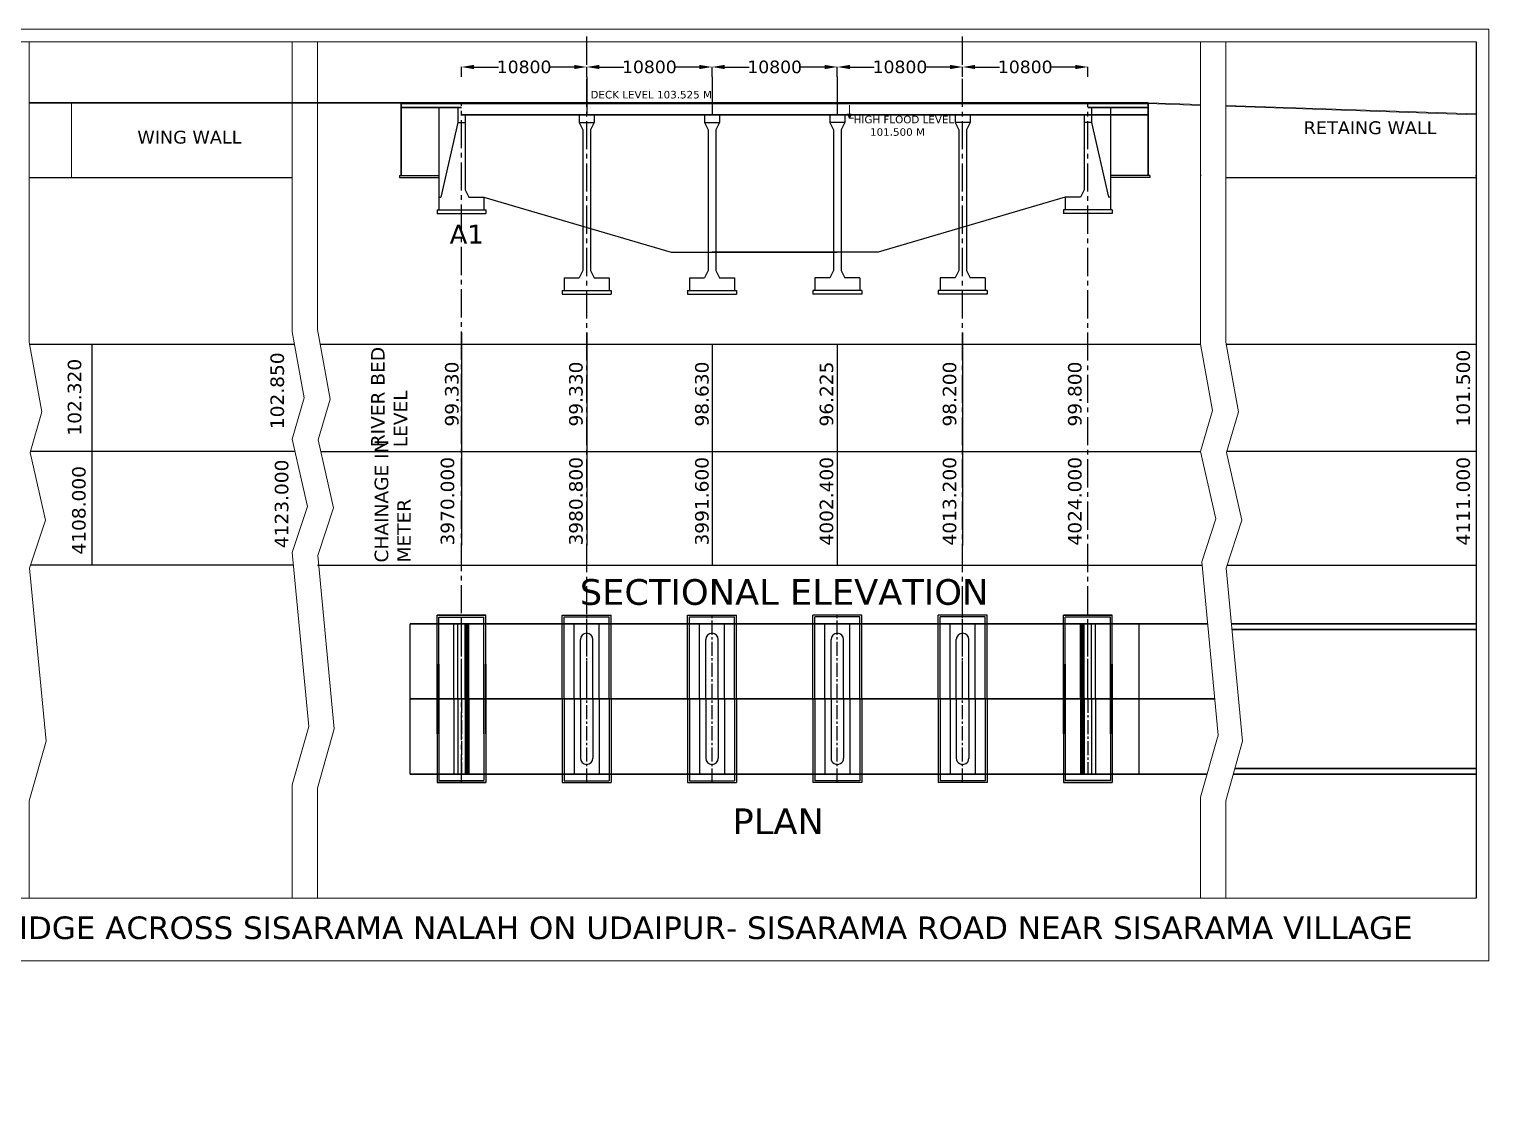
# Model space of a CAD drawing. Header units: metres. Extents: x -353398 to 100077, y -15010 to 87287.
# Drawn here: x -16423 to 100077, y 1019 to 87287 of the extents above; entities that cross this region are included whole.
import ezdxf

# ---------------------------------------------------------------- set-up
doc = ezdxf.new("R2010")
doc.units = ezdxf.units.M
doc.header["$MEASUREMENT"] = 0
doc.header["$PDMODE"] = 34
doc.linetypes.add('ACAD_ISO02W100', pattern=[15, 12, -3])
doc.linetypes.add('CENTER2', pattern=[1.125, 0.75, -0.125, 0.125, -0.125])
for name, color, linetype in [('centreline', 6, 'CENTER2'), ('grill', 32, 'Continuous'), ('PILLER', 10, 'Continuous'), ('PLAN', 10, 'Continuous')]:
    doc.layers.add(name, color=color, linetype=linetype)
for name, color, linetype, lineweight in [('EXISTING B WALL', 5, 'Continuous', 30), ('S PROJ', 172, 'Continuous', 0), ('S TEXT', 7, 'Continuous', 20)]:
    doc.layers.add(name, color=color, linetype=linetype, lineweight=lineweight)
doc.styles.add('arial', font='ARIAL.TTF')
doc.styles.get("Standard").update_dxf_attribs({"font": 'verdana.TTF'})
doc.dimstyles.new('ISO-25', dxfattribs={"dimtxt": 1000, "dimasz": 1000, "dimexe": 1.25, "dimexo": 0.625, "dimtad": 0, "dimtxsty": 'Standard', "dimcen": 75, "dimadec": 0, "dimazin": 0, "dimtfac": 1, "dimtmove": 0, "dimatfit": 2, "dimfxl": 0, "dimarcsym": 0})

# ---------------------------------------------------------------- blocks, each defined once
blk = doc.blocks.new('*D9')
at = {"color": 0, "lineweight": -2}
for p, q in [((28077, 83494), (28077, 84270)), ((29077, 84268), (31029, 84268)), ((37077, 84268), (35125, 84268)), ((38077, 83494), (38077, 84270))]:
    blk.add_line(p, q, dxfattribs=at)
at = {"color": 0}
for points in [[(29077, 84435), (29077, 84102), (28077, 84268)], [(37077, 84435), (37077, 84102), (38077, 84268)]]:
    blk.add_solid(points, dxfattribs=at)
at = {"layer": 'Defpoints', "color": 0}
for p in [(38077, 84268), (28077, 83493), (38077, 83493)]:
    blk.add_point(p, dxfattribs=at)
at = {"color": 0, "insert": (33077, 84268), "char_height": 1000, "attachment_point": 5}
blk.add_mtext('10800', dxfattribs=at)
blk = doc.blocks.new('*D10')
at = {"color": 0, "lineweight": -2}
for p, q in [((18077, 83494), (18077, 84270)), ((19077, 84268), (21029, 84268)), ((27077, 84268), (25125, 84268)), ((28077, 83494), (28077, 84270))]:
    blk.add_line(p, q, dxfattribs=at)
at = {"color": 0}
for points in [[(19077, 84435), (19077, 84102), (18077, 84268)], [(27077, 84435), (27077, 84102), (28077, 84268)]]:
    blk.add_solid(points, dxfattribs=at)
at = {"layer": 'Defpoints', "color": 0}
for p in [(28077, 84268), (18077, 83493), (28077, 83493)]:
    blk.add_point(p, dxfattribs=at)
at = {"color": 0, "insert": (23077, 84268), "char_height": 1000, "attachment_point": 5}
blk.add_mtext('10800', dxfattribs=at)
blk = doc.blocks.new('*D11')
at = {"color": 0, "lineweight": -2}
for p, q in [((38077, 83494), (38077, 84270)), ((39077, 84268), (41029, 84268)), ((47077, 84268), (45125, 84268)), ((48077, 83494), (48077, 84270))]:
    blk.add_line(p, q, dxfattribs=at)
at = {"color": 0}
for points in [[(39077, 84435), (39077, 84102), (38077, 84268)], [(47077, 84435), (47077, 84102), (48077, 84268)]]:
    blk.add_solid(points, dxfattribs=at)
at = {"layer": 'Defpoints', "color": 0}
for p in [(38077, 84268), (38077, 83493), (48077, 83493)]:
    blk.add_point(p, dxfattribs=at)
at = {"color": 0, "insert": (43077, 84268), "char_height": 1000, "attachment_point": 5}
blk.add_mtext('10800', dxfattribs=at)
blk = doc.blocks.new('*D12')
at = {"color": 0, "lineweight": -2}
for p, q in [((48077, 83494), (48077, 84270)), ((49077, 84268), (51029, 84268)), ((57077, 84268), (55125, 84268)), ((58077, 83494), (58077, 84270))]:
    blk.add_line(p, q, dxfattribs=at)
at = {"color": 0}
for points in [[(49077, 84435), (49077, 84102), (48077, 84268)], [(57077, 84435), (57077, 84102), (58077, 84268)]]:
    blk.add_solid(points, dxfattribs=at)
at = {"layer": 'Defpoints', "color": 0}
for p in [(48077, 84268), (48077, 83493), (58077, 83493)]:
    blk.add_point(p, dxfattribs=at)
at = {"color": 0, "insert": (53077, 84268), "char_height": 1000, "attachment_point": 5}
blk.add_mtext('10800', dxfattribs=at)
blk = doc.blocks.new('*D13')
at = {"color": 0, "lineweight": -2}
for p, q in [((58077, 83494), (58077, 84270)), ((59077, 84268), (61029, 84268)), ((67077, 84268), (65125, 84268)), ((68077, 83494), (68077, 84270))]:
    blk.add_line(p, q, dxfattribs=at)
at = {"color": 0}
for points in [[(59077, 84435), (59077, 84102), (58077, 84268)], [(67077, 84435), (67077, 84102), (68077, 84268)]]:
    blk.add_solid(points, dxfattribs=at)
at = {"layer": 'Defpoints', "color": 0}
for p in [(58077, 84268), (58077, 83493), (68077, 83493)]:
    blk.add_point(p, dxfattribs=at)
at = {"color": 0, "insert": (63077, 84268), "char_height": 1000, "attachment_point": 5}
blk.add_mtext('10800', dxfattribs=at)

msp = doc.modelspace()

# ---------------------------------------------------------------- hatches: boundary and pattern name
at = {"layer": 'S TEXT'}
h = msp.add_hatch(dxfattribs=at)
h.set_pattern_fill('ANSI31', color=256, style=0)
h.set_pattern_definition([(45, (-21448.84433, -1943.7057), (-0.08838834765, 0.08838834765), [])])
h.paths.add_polyline_path([(49196.568, 80513.517), (49040.222, 80513.517), (49040.222, 80174.597)])
h.paths.add_polyline_path([(49040.222, 80513.517), (48875.147, 80513.517), (49040.222, 80174.597)])

# ---------------------------------------------------------------- linework, layer by layer
for p, q in [((99076.714, 86286.922), (99076.714, 23902.998)), ((99076.714, 86286.922), (99076.714, 17902.998)), ((28076.714, 83493.303), (28076.714, 80443.303)), ((38076.714, 83493.303), (38076.714, 80443.303)), ((38076.714, 83493.303), (38076.714, 80443.303)), ((48076.714, 83493.303), (48076.714, 80443.303)), ((48076.714, 83493.303), (48076.714, 80443.303)), ((16276.714, 81043.303), (16276.714, 72871.625)), ((69876.714, 81043.303), (69876.714, 72871.625)), ((-16423.286, 75443.304), (4576.714, 75443.304)), ((13126.714, 75593.303), (13126.714, 75443.303)), ((13126.714, 75593.303), (16276.714, 75593.303)), ((13126.714, 75443.303), (16276.714, 75443.303)), ((73026.714, 75593.303), (69876.714, 75593.303)), ((73026.714, 75443.303), (69876.714, 75443.303)), ((73026.714, 75593.303), (73026.714, 75443.303)), ((77126.54, 75593.307), (77076.714, 75593.307)), ((79076.714, 75443.304), (99076.714, 75443.303)), ((99026.888, 75593.304), (99076.714, 75593.304)), ((16276.714, 73871.625), (16426.714, 73871.625)), ((19876.714, 73871.625), (34827.222, 69493.303)), ((69876.714, 73871.625), (69726.714, 73871.625)), ((16126.714, 72871.625), (16126.714, 72571.625)), ((16126.714, 72871.625), (20026.714, 72871.625)), ((16126.714, 72571.625), (20026.714, 72571.625)), ((20026.714, 72871.625), (20026.714, 72571.625)), ((66126.714, 72871.625), (66126.714, 72571.625)), ((70026.714, 72871.625), (66126.714, 72871.625)), ((70026.714, 72571.625), (66126.714, 72571.625)), ((70026.714, 72871.625), (70026.714, 72571.625)), ((34827.222, 69493.303), (48076.714, 69493.303)), ((34827.222, 69493.303), (48076.714, 69493.303)), ((51326.206, 69493.303), (38076.714, 69493.303)), ((51326.207, 69493.303), (48076.714, 69493.303)), ((51326.207, 69493.303), (48076.714, 69493.303)), ((26126.714, 66433.303), (30026.714, 66433.303)), ((26126.714, 66433.303), (26126.714, 66133.303)), ((30026.714, 66433.303), (30026.714, 66133.303)), ((36126.714, 66433.303), (36126.714, 66133.303)), ((36126.714, 66433.303), (40026.714, 66433.303)), ((40026.714, 66433.303), (40026.714, 66133.303)), ((46126.714, 66433.303), (46126.714, 66133.303)), ((50026.714, 66433.303), (46126.714, 66433.303)), ((50026.714, 66433.303), (50026.714, 66133.303)), ((60026.714, 66433.303), (56126.714, 66433.303)), ((56126.714, 66433.303), (56126.714, 66133.303)), ((60026.714, 66433.303), (60026.714, 66133.303)), ((26126.714, 66133.303), (30026.714, 66133.303)), ((36126.714, 66133.303), (40026.714, 66133.303)), ((50026.714, 66133.303), (46126.714, 66133.303)), ((60026.714, 66133.303), (56126.714, 66133.303)), ((18076.714, 63067.077), (18076.714, 46067.077)), ((18076.714, 63067.077), (18076.714, 46067.077)), ((28076.714, 63067.077), (28076.714, 46067.077)), ((58076.714, 63067.077), (58076.714, 46067.077)), ((-16390.576, 62134.077), (4758.311, 62134.077)), ((-11423.286, 62134.077), (-11423.286, 44500.077)), ((6791.02, 62134.077), (77076.714, 62134.077)), ((38076.714, 62134.077), (38076.714, 44500.077)), ((48076.714, 62134.077), (48076.714, 44500.077)), ((79109.424, 62134.077), (99076.714, 62134.077)), ((48076.714, 61134.077), (48076.714, 46067.077)), ((4803.438, 53567.077), (-16340.235, 53567.077)), ((6854.197, 53567.077), (77076.714, 53567.077)), ((99076.714, 53567.077), (79159.765, 53567.077)), ((4672.138, 44500.077), (-16316.764, 44500.077)), ((6576.714, 44500.077), (77190.277, 44500.077)), ((79183.236, 44500.077), (99076.714, 44500.077)), ((16126.714, 40494.229), (20026.714, 40494.229)), ((16126.714, 31044.229), (16126.714, 40494.229)), ((20026.714, 40494.229), (16126.714, 40494.229)), ((16126.714, 40494.229), (20026.714, 40494.229)), ((16126.714, 31044.229), (16126.714, 40494.229)), ((20026.714, 40494.229), (16276.714, 40494.229)), ((16276.714, 40344.229), (19876.714, 40344.229)), ((16276.714, 40344.229), (19876.714, 40344.229)), ((16276.714, 31044.229), (16276.714, 40344.229)), ((19876.714, 31044.229), (19876.714, 40344.229)), ((20026.714, 31044.229), (20026.714, 40494.229)), ((20026.714, 31044.229), (20026.714, 40494.229)), ((26126.714, 33825.718), (26126.714, 40513.882)), ((26126.714, 40513.882), (30026.714, 40513.882)), ((26126.714, 33825.718), (26126.714, 40513.882)), ((26276.714, 40363.882), (29876.714, 40363.882)), ((26276.714, 33825.718), (26276.714, 40363.882)), ((27076.714, 39825.726), (29076.714, 39825.726)), ((27076.714, 33825.718), (27076.714, 39825.726)), ((29076.714, 33825.718), (29076.714, 39825.726)), ((29876.714, 33825.718), (29876.714, 40363.882)), ((29876.714, 33825.718), (29876.714, 40363.882)), ((30026.714, 33825.718), (30026.714, 40513.882)), ((30026.714, 33825.718), (30026.714, 40513.882)), ((36126.714, 33825.718), (36126.714, 40513.882)), ((36126.714, 40513.882), (40026.714, 40513.882)), ((36126.714, 33825.718), (36126.714, 40513.882)), ((36276.714, 40363.882), (39876.714, 40363.882)), ((36276.714, 33825.718), (36276.714, 40363.882)), ((37076.714, 39825.726), (39076.714, 39825.726)), ((37076.714, 33825.718), (37076.714, 39825.726)), ((39076.714, 33825.718), (39076.714, 39825.726)), ((39876.714, 33825.718), (39876.714, 40363.882)), ((39876.714, 33825.718), (39876.714, 40363.882)), ((40026.714, 33825.718), (40026.714, 40513.882)), ((40026.714, 33825.718), (40026.714, 40513.882)), ((46126.714, 33825.718), (46126.714, 40513.882)), ((50026.714, 40513.882), (46126.714, 40513.882)), ((46126.714, 33825.718), (46126.714, 40513.882)), ((46126.714, 33825.718), (46126.714, 40513.882)), ((50026.714, 40513.882), (46126.714, 40513.882)), ((46126.714, 33825.718), (46126.714, 40513.882)), ((46276.714, 33825.718), (46276.714, 40363.882)), ((49876.714, 40363.882), (46276.714, 40363.882)), ((46276.714, 33825.718), (46276.714, 40363.882)), ((46276.714, 33825.718), (46276.714, 40363.882)), ((49876.714, 40363.882), (46276.714, 40363.882)), ((46276.714, 33825.718), (46276.714, 40363.882)), ((49076.714, 39825.726), (47076.714, 39825.726)), ((47076.714, 33825.718), (47076.714, 39825.726)), ((49076.714, 39825.726), (47076.714, 39825.726)), ((47076.714, 33825.718), (47076.714, 39825.726)), ((49076.714, 33825.718), (49076.714, 39825.726)), ((49076.714, 33825.718), (49076.714, 39825.726)), ((49876.714, 33825.718), (49876.714, 40363.882)), ((49876.714, 33825.718), (49876.714, 40363.882)), ((50026.714, 33825.718), (50026.714, 40513.882)), ((50026.714, 33825.718), (50026.714, 40513.882)), ((50026.714, 33825.718), (50026.714, 40513.882)), ((50026.714, 33825.718), (50026.714, 40513.882)), ((56126.714, 33825.718), (56126.714, 40513.882)), ((60026.714, 40513.882), (56126.714, 40513.882)), ((56126.714, 33825.718), (56126.714, 40513.882)), ((56276.714, 33825.718), (56276.714, 40363.882)), ((59876.714, 40363.882), (56276.714, 40363.882)), ((56276.714, 33825.718), (56276.714, 40363.882)), ((59076.714, 39825.726), (57076.714, 39825.726)), ((57076.714, 33825.718), (57076.714, 39825.726)), ((59076.714, 33825.718), (59076.714, 39825.726)), ((59876.714, 33825.718), (59876.714, 40363.882)), ((60026.714, 33825.718), (60026.714, 40513.882)), ((60026.714, 33825.718), (60026.714, 40513.882)), ((66126.714, 40494.229), (69876.714, 40494.229)), ((70026.714, 40494.229), (66126.714, 40494.229)), ((66126.714, 31044.229), (66126.714, 40494.229)), ((66126.714, 40494.229), (70026.714, 40494.229)), ((70026.714, 40494.229), (66126.714, 40494.229)), ((66126.714, 31044.229), (66126.714, 40494.229)), ((69876.714, 40344.229), (66276.714, 40344.229)), ((69876.714, 40344.229), (66276.714, 40344.229)), ((66276.714, 31044.229), (66276.714, 40344.229)), ((69876.714, 31044.229), (69876.714, 40344.229)), ((70026.714, 31044.229), (70026.714, 40494.229)), ((70026.714, 31044.229), (70026.714, 40494.229)), ((27076.714, 33825.718), (27076.714, 39146.786)), ((27576.714, 33825.718), (27576.714, 38563.882)), ((37076.714, 33825.718), (37076.714, 39146.786)), ((37576.714, 33825.718), (37576.714, 38563.882)), ((48576.714, 33825.718), (48576.714, 38563.882)), ((48576.714, 33825.718), (48576.714, 38563.882)), ((49076.714, 33825.718), (49076.714, 39146.786)), ((49076.714, 33825.718), (49076.714, 39146.786)), ((58576.714, 33825.718), (58576.714, 38563.882)), ((59076.714, 33825.718), (59076.714, 39146.786)), ((16126.714, 36607.208), (16126.714, 27157.208)), ((16276.714, 36607.208), (16276.714, 27307.208)), ((19876.714, 36607.208), (19876.714, 27307.208)), ((20026.714, 36607.208), (20026.714, 27157.208)), ((66126.714, 36607.208), (66126.714, 27157.208)), ((66276.714, 36607.208), (66276.714, 27307.208)), ((69876.714, 36607.208), (69876.714, 27307.208)), ((70026.714, 36607.208), (70026.714, 27157.208)), ((26126.714, 33825.718), (26126.714, 27137.555)), ((26126.714, 33825.718), (26126.714, 27137.555)), ((26276.714, 33825.718), (26276.714, 27287.555)), ((27076.714, 33825.718), (27076.714, 28504.651)), ((27076.714, 33825.718), (27076.714, 27825.711)), ((27576.714, 33825.718), (27576.714, 29087.555)), ((29076.714, 33825.718), (29076.714, 27825.711)), ((29876.714, 33825.718), (29876.714, 27287.555)), ((29876.714, 33825.718), (29876.714, 27287.555)), ((30026.714, 33825.718), (30026.714, 27137.555)), ((30026.714, 33825.718), (30026.714, 27137.555)), ((36126.714, 33825.718), (36126.714, 27137.555)), ((36126.714, 33825.718), (36126.714, 27137.555)), ((36276.714, 33825.718), (36276.714, 27287.555)), ((37076.714, 33825.718), (37076.714, 28504.651)), ((37076.714, 33825.718), (37076.714, 27825.711)), ((37576.714, 33825.718), (37576.714, 29087.555)), ((39076.714, 33825.718), (39076.714, 27825.711)), ((39876.714, 33825.718), (39876.714, 27287.555)), ((39876.714, 33825.718), (39876.714, 27287.555)), ((40026.714, 33825.718), (40026.714, 27137.555)), ((40026.714, 33825.718), (40026.714, 27137.555)), ((46126.714, 33825.718), (46126.714, 27137.555)), ((46126.714, 33825.718), (46126.714, 27137.554)), ((46126.714, 33825.718), (46126.714, 27137.555)), ((46126.714, 33825.718), (46126.714, 27137.555)), ((46276.714, 33825.718), (46276.714, 27287.555)), ((46276.714, 33825.718), (46276.714, 27287.555)), ((46276.714, 33825.718), (46276.714, 27287.555)), ((46276.714, 33825.718), (46276.714, 27287.555)), ((47076.714, 33825.718), (47076.714, 27825.711)), ((47076.714, 33825.718), (47076.714, 27825.711)), ((48576.714, 33825.718), (48576.714, 29087.555)), ((48576.714, 33825.718), (48576.714, 29087.555)), ((49076.714, 33825.718), (49076.714, 28504.651)), ((49076.714, 33825.718), (49076.714, 27825.711)), ((49076.714, 33825.718), (49076.714, 28504.651)), ((49076.714, 33825.718), (49076.714, 27825.711)), ((49876.714, 33825.718), (49876.714, 27287.554)), ((49876.714, 33825.718), (49876.714, 27287.555)), ((50026.714, 33825.718), (50026.714, 27137.554)), ((50026.714, 33825.718), (50026.714, 27137.554)), ((50026.714, 33825.718), (50026.714, 27137.555)), ((50026.714, 33825.718), (50026.714, 27137.555)), ((56126.714, 33825.718), (56126.714, 27137.554)), ((56126.714, 33825.718), (56126.714, 27137.554)), ((56276.714, 33825.718), (56276.714, 27287.555)), ((56276.714, 33825.718), (56276.714, 27287.554)), ((57076.714, 33825.718), (57076.714, 27825.711)), ((58576.714, 33825.718), (58576.714, 29087.555)), ((59076.714, 33825.718), (59076.714, 28504.651)), ((59076.714, 33825.718), (59076.714, 27825.711)), ((59876.714, 33825.718), (59876.714, 27287.554)), ((60026.714, 33825.718), (60026.714, 27137.554)), ((60026.714, 33825.718), (60026.714, 27137.554)), ((16126.714, 27157.208), (20026.714, 27157.208)), ((20026.714, 27157.208), (16126.714, 27157.208)), ((16126.714, 27157.208), (20026.714, 27157.208)), ((16276.714, 27307.208), (19876.714, 27307.208)), ((16276.714, 27307.208), (19876.714, 27307.208)), ((20026.714, 27157.208), (16276.714, 27157.208)), ((26126.714, 27137.555), (30026.714, 27137.555)), ((26276.714, 27287.555), (29876.714, 27287.555)), ((27076.714, 27825.711), (29076.714, 27825.711)), ((36126.714, 27137.555), (40026.714, 27137.555)), ((36276.714, 27287.555), (39876.714, 27287.555)), ((37076.714, 27825.711), (39076.714, 27825.711)), ((50026.714, 27137.554), (46126.714, 27137.554)), ((50026.714, 27137.555), (46126.714, 27137.555)), ((49876.714, 27287.554), (46276.714, 27287.555)), ((49876.714, 27287.555), (46276.714, 27287.555)), ((49076.714, 27825.711), (47076.714, 27825.711)), ((49076.714, 27825.711), (47076.714, 27825.711)), ((60026.714, 27137.554), (56126.714, 27137.554)), ((59876.714, 27287.554), (56276.714, 27287.554)), ((59076.714, 27825.711), (57076.714, 27825.711)), ((66126.714, 27157.208), (69876.714, 27157.208)), ((70026.714, 27157.208), (66126.714, 27157.208)), ((66126.714, 27157.208), (70026.714, 27157.208)), ((70026.714, 27157.208), (66126.714, 27157.208)), ((69876.714, 27307.208), (66276.714, 27307.208)), ((69876.714, 27307.208), (66276.714, 27307.208))]:
    msp.add_line(p, q)
at = {"linetype": 'ACAD_ISO02W100'}
msp.add_line((47776.714, 69493.303), (39306.852, 69493.303), dxfattribs=at)
for centre, start, end in [((28076.714, 38563.882), 360, 180), ((38076.714, 38563.882), 360, 180), ((48076.714, 38563.882), 359.99999971, 179.99999971), ((48076.714, 38563.882), 359.99999971, 179.99999971), ((58076.714, 38563.882), 359.99999971, 179.99999971), ((28076.714, 29087.555), 180, 0), ((38076.714, 29087.555), 180, 0), ((48076.714, 29087.555), 179.99999971, 359.99999971), ((48076.714, 29087.555), 179.99999971, 359.99999971), ((58076.714, 29087.555), 179.99999971, 359.99999971)]:
    msp.add_arc(centre, 500, start, end)
at = {"layer": 'centreline', "ltscale": 3000}
for p, q in [((28076.714, 33825.718), (28076.714, 87059.026)), ((58076.714, 33825.718), (58076.714, 87059.025)), ((18076.714, 27157.208), (18076.714, 81343.303)), ((68076.714, 33825.718), (68076.714, 81343.303))]:
    msp.add_line(p, q, dxfattribs=at)
at = {"layer": 'centreline', "ltscale": 1500}
for p, q in [((18076.714, 33825.718), (18076.714, 39768.625)), ((28076.714, 27137.555), (28076.714, 40513.84)), ((38076.714, 27137.555), (38076.714, 40513.84)), ((48076.714, 27137.554), (48076.714, 40513.839)), ((48076.714, 27137.555), (48076.714, 40513.839)), ((58076.714, 27137.554), (58076.714, 40513.839)), ((68076.714, 33825.718), (68076.714, 39768.625)), ((18076.714, 33825.718), (18076.714, 27882.812)), ((68076.714, 33825.718), (68076.714, 27882.812))]:
    msp.add_line(p, q, dxfattribs=at)
at = {"layer": 'EXISTING B WALL'}
for p, q in [((-16423.286, 81418.303), (72876.714, 81418.303)), ((13276.714, 81418.303), (13276.714, 75593.303)), ((13276.714, 81343.303), (72876.714, 81343.303)), ((13276.714, 81043.303), (18076.714, 81043.303)), ((18076.714, 80443.303), (64570.301, 80443.303)), ((72876.714, 80443.303), (41583.128, 80443.303)), ((72876.714, 80443.303), (51583.128, 80443.303)), ((68076.714, 81043.303), (72876.714, 81043.303)), ((72876.714, 81418.303), (72876.714, 75593.303)), ((58122.523, 39825.718), (13976.714, 39825.718)), ((68122.523, 39825.718), (23976.714, 39825.718)), ((38030.905, 39825.719), (75076.714, 39825.718)), ((48030.905, 39825.718), (77636.322, 39825.718)), ((79531.844, 39825.718), (99076.714, 39825.718)), ((79574.784, 39375.718), (99076.714, 39375.718)), ((58122.523, 33825.718), (13976.714, 33825.718)), ((68122.523, 33825.718), (23976.714, 33825.718)), ((38030.905, 33825.719), (75076.714, 33825.718)), ((48030.905, 33825.718), (78208.864, 33825.718)), ((79812.405, 28275.718), (99076.714, 28275.718)), ((58122.523, 27825.718), (13976.714, 27825.718)), ((38030.905, 27825.719), (77605.116, 27825.718)), ((48030.905, 27825.718), (75076.714, 27825.718)), ((79684.426, 27825.718), (99076.714, 27825.718)), ((79684.426, 27825.718), (82176.714, 27825.718))]:
    msp.add_line(p, q, dxfattribs=at)
at = {"layer": 'grill'}
for p, q in [((19876.714, 73871.625), (34827.222, 69493.303)), ((66276.714, 73871.625), (51326.206, 69493.303))]:
    msp.add_line(p, q, dxfattribs=at)
at = {"layer": 'PILLER'}
for p, q in [((17776.714, 81043.303), (17776.714, 79843.303)), ((18376.714, 80443.303), (18376.714, 74471.625)), ((27476.714, 80443.303), (27476.714, 79843.303)), ((28676.714, 80443.303), (28676.714, 79843.303)), ((37476.714, 80443.303), (37476.714, 79843.303)), ((38676.714, 80443.303), (38676.714, 79843.303)), ((47476.714, 80443.303), (47476.714, 79843.303)), ((48676.714, 80443.303), (48676.714, 79843.303)), ((57476.714, 80443.303), (57476.714, 79843.303)), ((58676.714, 80443.303), (58676.714, 79843.303)), ((67776.714, 80443.303), (67776.714, 74471.625)), ((68376.714, 81043.303), (68376.714, 79843.303)), ((17776.714, 79843.303), (16426.714, 73871.625)), ((17776.714, 79843.303), (18376.714, 79843.303)), ((27476.714, 79843.303), (27776.714, 79243.303)), ((27476.714, 79843.303), (28676.714, 79843.303)), ((27776.714, 79243.303), (27776.714, 68033.303)), ((28676.714, 79843.303), (28376.714, 79243.303)), ((28376.714, 79243.303), (28376.714, 68033.303)), ((37476.714, 79843.303), (38676.714, 79843.303)), ((37476.714, 79843.303), (37776.714, 79243.303)), ((37776.714, 79243.303), (37776.714, 68033.303)), ((38676.714, 79843.303), (38376.714, 79243.303)), ((38376.714, 79243.303), (38376.714, 68033.303)), ((48676.714, 79843.303), (47476.714, 79843.303)), ((47476.714, 79843.303), (47776.714, 79243.303)), ((47776.714, 79243.303), (47776.714, 68033.303)), ((48676.714, 79843.303), (48376.714, 79243.303)), ((48376.714, 79243.303), (48376.714, 68033.303)), ((57476.714, 79843.303), (57776.714, 79243.303)), ((58676.714, 79843.303), (57476.714, 79843.303)), ((57776.714, 79243.303), (57776.714, 68033.303)), ((58676.714, 79843.303), (58376.714, 79243.303)), ((58376.714, 79243.303), (58376.714, 68033.303)), ((68376.714, 79843.303), (67776.714, 79843.303)), ((68376.714, 79843.303), (69726.714, 73871.625)), ((18376.714, 74471.625), (18676.714, 73871.625)), ((18676.714, 73871.625), (19876.714, 73871.625)), ((19876.714, 73871.625), (19876.714, 72871.625)), ((67476.714, 73871.625), (66276.714, 73871.625)), ((66276.714, 73871.625), (66276.714, 72871.625)), ((67776.714, 74471.625), (67476.714, 73871.625)), ((27776.714, 68033.303), (27476.714, 67433.303)), ((28376.714, 68033.303), (28676.714, 67433.303)), ((37776.714, 68033.303), (37476.714, 67433.303)), ((38376.714, 68033.303), (38676.714, 67433.303)), ((47776.714, 68033.303), (47476.714, 67433.303)), ((48376.714, 68033.303), (48676.714, 67433.303)), ((57776.714, 68033.303), (57476.714, 67433.303)), ((58376.714, 68033.303), (58676.714, 67433.303)), ((26276.714, 67433.303), (26276.714, 66433.303)), ((26276.714, 67433.303), (27476.714, 67433.303)), ((28676.714, 67433.303), (29876.714, 67433.303)), ((29876.714, 67433.303), (29876.714, 66433.303)), ((36276.714, 67433.303), (37476.714, 67433.303)), ((36276.714, 67433.303), (36276.714, 66433.303)), ((38676.714, 67433.303), (39876.714, 67433.303)), ((39876.714, 67433.303), (39876.714, 66433.303)), ((47476.714, 67433.303), (46276.714, 67433.303)), ((46276.714, 67433.303), (46276.714, 66433.303)), ((49876.714, 67433.303), (48676.714, 67433.303)), ((49876.714, 67433.303), (49876.714, 66433.303)), ((56276.714, 67433.303), (56276.714, 66433.303)), ((57476.714, 67433.303), (56276.714, 67433.303)), ((59876.714, 67433.303), (58676.714, 67433.303)), ((59876.714, 67433.303), (59876.714, 66433.303))]:
    msp.add_line(p, q, dxfattribs=at)
at = {"layer": 'PLAN'}
for p, q in [((13976.714, 27825.718), (13976.714, 39825.718)), ((17476.714, 33825.718), (17476.714, 39825.718)), ((17776.714, 33825.718), (17776.714, 39825.718)), ((18376.714, 33825.718), (18376.714, 39825.718)), ((18476.714, 33825.718), (18476.714, 39825.718)), ((18576.714, 33825.718), (18576.714, 39825.718)), ((18676.714, 33825.718), (18676.714, 39825.718)), ((67476.714, 33825.718), (67476.714, 39825.718)), ((67576.714, 33825.718), (67576.714, 39825.718)), ((67676.714, 33825.718), (67676.714, 39825.718)), ((67776.714, 33825.718), (67776.714, 39825.718)), ((68376.714, 33825.718), (68376.714, 39825.718)), ((68676.714, 33825.718), (68676.714, 39825.718)), ((72176.714, 27825.718), (72176.714, 39825.718)), ((27576.714, 33825.718), (27576.714, 38563.882)), ((28576.714, 33825.718), (28576.714, 38563.882)), ((37576.714, 33825.718), (37576.714, 38563.882)), ((38576.714, 33825.718), (38576.714, 38563.882)), ((47576.714, 33825.718), (47576.714, 38563.882)), ((47576.714, 33825.718), (47576.714, 38563.882)), ((48576.714, 33825.718), (48576.714, 38563.882)), ((48576.714, 33825.718), (48576.714, 38563.882)), ((57576.714, 33825.718), (57576.714, 38563.882)), ((58576.714, 33825.718), (58576.714, 38563.882)), ((17476.714, 33825.718), (17476.714, 27825.718)), ((17776.714, 33825.718), (17776.714, 27825.718)), ((18376.714, 33825.718), (18376.714, 27825.718)), ((18476.714, 33825.718), (18476.714, 27825.718)), ((18576.714, 33825.718), (18576.714, 27825.718)), ((18676.714, 33825.718), (18676.714, 27825.718)), ((27576.714, 33825.718), (27576.714, 29087.555)), ((28576.714, 33825.718), (28576.714, 29087.555)), ((37576.714, 33825.718), (37576.714, 29087.555)), ((38576.714, 33825.718), (38576.714, 29087.555)), ((47576.714, 33825.718), (47576.714, 29087.555)), ((47576.714, 33825.718), (47576.714, 29087.555)), ((48576.714, 33825.718), (48576.714, 29087.555)), ((48576.714, 33825.718), (48576.714, 29087.555)), ((57576.714, 33825.718), (57576.714, 29087.554)), ((58576.714, 33825.718), (58576.714, 29087.554)), ((67476.714, 33825.718), (67476.714, 27825.718)), ((67576.714, 33825.718), (67576.714, 27825.718)), ((67676.714, 33825.718), (67676.714, 27825.718)), ((67776.714, 33825.718), (67776.714, 27825.718)), ((68376.714, 33825.718), (68376.714, 27825.718)), ((68676.714, 33825.718), (68676.714, 27825.718))]:
    msp.add_line(p, q, dxfattribs=at)
for centre, start, end in [((28076.714, 38563.882), 360, 180), ((38076.714, 38563.882), 360, 180), ((48076.714, 38563.882), 359.99999971, 179.99999971), ((48076.714, 38563.882), 359.99999971, 179.99999971), ((58076.714, 38563.882), 359.99999971, 179.99999971), ((28076.714, 29087.555), 180, 0), ((38076.714, 29087.555), 180, 0), ((48076.714, 29087.555), 179.99999971, 359.99999971), ((48076.714, 29087.555), 179.99999971, 359.99999971), ((58076.714, 29087.554), 179.99999971, 359.99999971)]:
    msp.add_arc(centre, 500, start, end, dxfattribs=at)
at = {"layer": 'S TEXT'}
for p, q in [((-53423.286, 87286.922), (100076.714, 87286.922)), ((-52423.286, 86286.922), (99076.714, 86286.922)), ((-16423.286, 62314.201), (-16423.286, 86286.922)), ((4576.714, 63134.077), (4576.714, 86286.922)), ((6576.714, 86286.922), (6576.714, 63314.201)), ((76076.714, 87286.922), (100076.714, 87286.922)), ((77076.714, 86286.922), (99076.714, 86286.922)), ((77076.714, 62134.077), (77076.714, 86286.922)), ((79076.714, 62314.201), (79076.714, 86286.922)), ((100076.714, 18902.998), (100076.714, 87286.922)), ((100076.714, 12902.998), (100076.714, 87286.922)), ((4576.714, 75443.304), (4576.714, 82693.303)), ((-13040.786, 75443.304), (-13040.786, 81418.303)), ((49040.222, 80174.597), (49040.222, 81209.562)), ((72876.714, 81343.303), (77076.714, 81199.028)), ((72879.289, 81418.259), (77079.289, 81273.984)), ((79076.714, 81130.326), (99076.714, 80443.303)), ((79079.289, 81205.282), (99079.289, 80518.259)), ((49040.222, 80174.597), (49361.643, 80174.597)), ((4576.714, 63134.077), (5534.859, 57857.842)), ((6576.714, 63314.201), (7586.906, 57751.359)), ((-16423.286, 62314.201), (-15413.094, 56751.359)), ((77076.714, 62134.077), (78034.859, 56857.842)), ((79076.714, 62314.201), (80086.906, 56751.359)), ((5534.859, 57857.842), (4576.714, 54567.077)), ((7586.906, 57751.359), (6641.61, 54504.725)), ((-15413.094, 56751.359), (-16358.39, 53504.725)), ((78034.859, 56857.842), (77076.714, 53567.077)), ((80086.906, 56751.359), (79141.61, 53504.725)), ((4576.714, 54567.077), (5796.283, 49187.974)), ((6641.61, 54504.725), (7869.723, 49087.936)), ((-16358.39, 53504.725), (-15130.277, 48087.936)), ((77076.714, 53567.077), (78296.283, 48187.974)), ((79141.61, 53504.725), (80369.723, 48087.936)), ((5796.283, 49187.974), (4576.714, 45500.077)), ((7869.723, 49087.936), (6607.619, 45271.415)), ((-15130.277, 48087.936), (-16392.381, 44271.415)), ((78296.283, 48187.974), (77164.846, 44766.583)), ((80369.723, 48087.936), (79107.619, 44271.415)), ((4576.714, 45500.077), (5900.851, 31623.68)), ((-16392.381, 44271.415), (-15072.421, 30438.792)), ((6607.619, 45271.415), (7927.579, 31438.792)), ((77164.846, 44766.583), (78485.883, 30922.671)), ((79107.619, 44271.415), (80427.579, 30438.792)), ((5900.851, 31623.68), (4576.714, 26967.751)), ((-15072.421, 30438.792), (-16423.286, 25688.882)), ((7927.579, 31438.792), (6576.714, 26688.882)), ((78485.883, 30922.671), (77076.714, 25967.751)), ((80427.579, 30438.792), (79076.714, 25688.882)), ((4576.714, 17902.998), (4576.714, 26967.751)), ((-16423.286, 17902.998), (-16423.286, 25688.882)), ((6576.714, 17902.998), (6576.714, 26688.882)), ((77076.714, 17902.998), (77076.714, 25967.751)), ((79076.714, 17902.998), (79076.714, 25688.882)), ((99076.714, 17902.998), (-52423.286, 17902.998)), ((100076.714, 12902.998), (-101658.289, 12902.998))]:
    msp.add_line(p, q, dxfattribs=at)

# ---------------------------------------------------------------- texts
for s, rotation, p in [('102.320', 89.99999942, (-12268.099, 54844.035)), ('102.850', 89.99999942, (3911.972, 55357.668)), ('99.330', 90, (17846.609, 55567.077)), ('99.330', 90, (27750.095, 55567.077)), ('98.630', 90, (37804.531, 55567.077)), ('96.225', 90, (47750.095, 55567.077)), ('98.200', 90, (57571.543, 55567.077)), ('99.800', 90, (67571.543, 55567.077)), ('101.500', 90, (98571.543, 55567.077)), ('4123.000', 89.99999942, (4258.714, 45857.668)), ('3970.000', 90, (17499.867, 46067.077)), ('3980.800', 90, (27750.095, 46067.077)), ('3991.600', 90, (37804.531, 46067.077)), ('4002.400', 90, (47750.095, 46067.077)), ('4013.200', 90, (57571.543, 46067.077)), ('4024.000', 90, (67571.543, 46067.077)), ('4111.000', 90, (98571.543, 46067.077)), ('4108.000', 89.99999942, (-11921.357, 45344.035))]:
    msp.add_text(s, height=1080, rotation=rotation).set_placement(p)
at = {"attachment_point": 1}
for s, insert, char_height, width in [('A1', (17137.771, 71673.481), 1500, 1743.2511), ('GENERAL ARRANGEMENT DRAWING OF PROPOSED HIGH LEVEL BRIDGE ACROSS SISARAMA NALAH ON UDAIPUR- SISARAMA ROAD NEAR SISARAMA VILLAGE', (-100178.599, 16454.138), 1801.44, 20976160.32)]:
    msp.add_mtext(s, dxfattribs=dict(at, insert=insert, char_height=char_height, width=width))
at = {"char_height": 1080, "attachment_point": 1, "rotation": 90}
for s, insert, width in [('RIVER BED LEVEL', (10864.763, 53911.493), 9000), ('CHAINAGE IN METER', (11149.252, 44709.945), 10000)]:
    msp.add_mtext(s, dxfattribs=dict(at, insert=insert, width=width))
at = {"layer": 'S PROJ', "char_height": 0.35, "style": 'arial'}
for insert, attachment_point in [((3053.748, 1023.653), 9), ((3053.748, 1023.653), 9), ((3088.526, 1023.179), 9), ((3088.526, 1023.179), 9), ((3094.655, 1021.925), 1), ((3094.655, 1021.925), 1)]:
    msp.add_mtext('\\A1;', dxfattribs=dict(at, insert=insert, attachment_point=attachment_point))
at = {"layer": 'S TEXT', "attachment_point": 1}
for s, insert, char_height, width in [('DECK LEVEL 103.525 M', (28378.167, 82360.253), 600, 761350.22043), ('HIGH FLOOD LEVEL\\P     101.500 M', (49381.921, 80378.553), 600, 761350.22043), ('RETAING WALL', (85298.152, 79933.94), 1025.15625, 380675.11021), ('WING WALL', (-7788.406, 79177.65), 1025.1562, 380675.11021), ('SECTIONAL ELEVATION', (27522.473, 43384.12), 2050.3125, 761350.22043), ('PLAN', (39710.769, 25079.583), 2050.3125, 761350.22043)]:
    msp.add_mtext(s, dxfattribs=dict(at, insert=insert, char_height=char_height, width=width))
at = {"layer": 'S TEXT', "char_height": 0.2, "style": 'arial'}
for insert, width, attachment_point in [((3132.339, 1284.715), 0.03303, 9), ((3132.339, 1284.715), 0.03303, 9), ((3132.352, 1283.642), 0.03303, 9), ((3132.352, 1283.642), 0.03303, 9), ((3132.364, 1282.607), 0.03303, 9), ((3132.364, 1282.607), 0.03303, 9), ((3132.394, 1279.577), 0.03303, 9), ((3132.394, 1279.577), 0.03303, 9), ((3132.399, 1279.11), 0.03303, 9), ((3132.399, 1279.11), 0.03303, 9), ((3132.45, 1281.424), 0.03303, 9), ((3132.45, 1281.424), 0.03303, 9), ((3143.756, 1286.532), 0.03303, 1), ((3143.756, 1286.532), 0.03303, 1), ((3149.338, 1286.588), 4.01712, 1), ((3149.338, 1286.588), 4.01712, 1)]:
    msp.add_mtext('\\A1;', dxfattribs=dict(at, insert=insert, width=width, attachment_point=attachment_point))
at = {"layer": 'S TEXT', "char_height": 0.35, "style": 'arial'}
for insert, attachment_point in [((3052.963, 1024.581), 9), ((3052.963, 1024.581), 9), ((3074.454, 1019.345), 1), ((3074.454, 1019.345), 1)]:
    msp.add_mtext('\\A1;', dxfattribs=dict(at, insert=insert, attachment_point=attachment_point))

# ---------------------------------------------------------------- dimensions: what is measured, and where the dimension line sits
for base, p1, p2, picture, middle in [((28076.714, 84268.47), (18076.714, 83493.303), (28076.714, 83493.303), '*D10', (23076.714, 84268.47)), ((38076.714, 84268.47), (28076.714, 83493.303), (38076.714, 83493.303), '*D9', (33076.714, 84268.47))]:
    dim = msp.add_linear_dim(base=base, p1=p1, p2=p2, text='10800', dimstyle='ISO-25')
    dim.commit()
    dim.dimension.update_dxf_attribs({"geometry": picture, "text_midpoint": middle})
for base, p1, p2, picture, middle in [((38076.714, 84268.47), (48076.714, 83493.303), (38076.714, 83493.303), '*D11', (43076.714, 84268.47)), ((48076.714, 84268.47), (58076.714, 83493.303), (48076.714, 83493.303), '*D12', (53076.714, 84268.47)), ((58076.714, 84268.47), (68076.714, 83493.303), (58076.714, 83493.303), '*D13', (63076.714, 84268.47))]:
    dim = msp.add_linear_dim(base=base, p1=p1, p2=p2, angle=180, text='10800', dimstyle='ISO-25')
    dim.commit()
    dim.dimension.update_dxf_attribs({"geometry": picture, "text_midpoint": middle})

doc.saveas('drawing.dxf')
